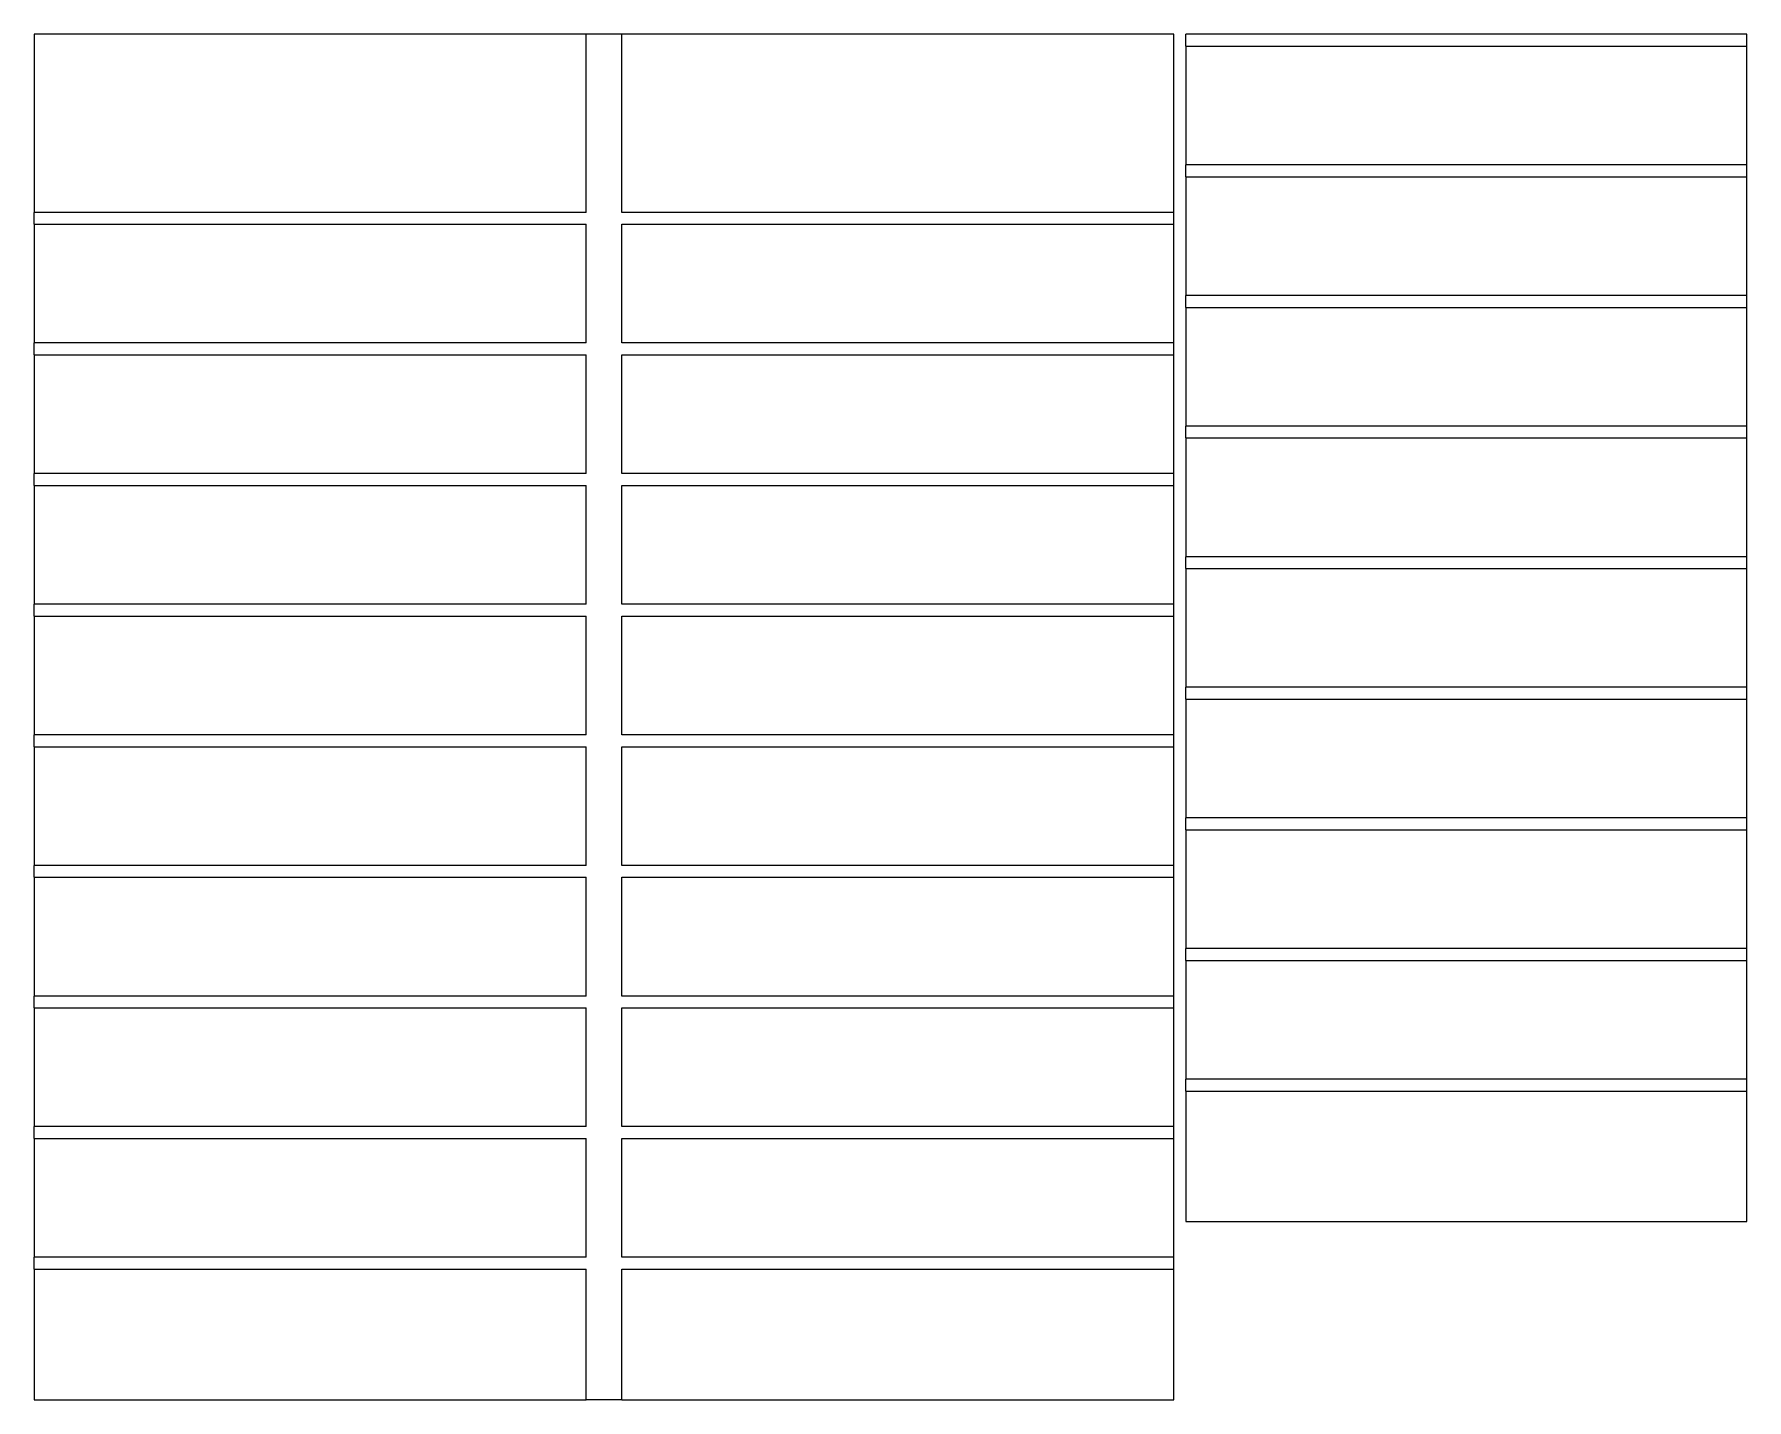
# Model space of a CAD drawing. Header units: millimetres. Extents: x 13 to 929, y 7 to 737.
import ezdxf

# ---------------------------------------------------------------- set-up
doc = ezdxf.new("R2010")
doc.units = ezdxf.units.MM

msp = doc.modelspace()

# ---------------------------------------------------------------- linework, layer by layer
at = {"color": 7, "linetype": 'Continuous', "lineweight": 25}
for p, q in [((12.87, 737.09), (12.87, 641.84)), ((308.14, 737.09), (12.87, 737.09)), ((308.14, 641.84), (308.14, 737.09)), ((327.19, 737.09), (308.14, 737.09)), ((327.19, 641.84), (327.19, 737.09)), ((622.47, 737.09), (327.19, 737.09)), ((622.47, 641.84), (622.47, 737.09)), ((928.86, 737.09), (628.82, 737.09)), ((628.82, 730.74), (628.82, 737.09)), ((928.86, 730.74), (928.86, 737.09)), ((628.82, 730.74), (928.86, 730.74)), ((628.82, 730.74), (628.82, 667.24)), ((928.86, 667.24), (928.86, 730.74)), ((928.86, 667.24), (628.82, 667.24)), ((628.82, 660.89), (628.82, 667.24)), ((628.82, 660.89), (928.86, 660.89)), ((628.82, 660.89), (628.82, 597.39)), ((928.86, 660.89), (928.86, 667.24)), ((928.86, 597.39), (928.86, 660.89)), ((308.14, 641.84), (12.87, 641.84)), ((12.87, 635.49), (12.87, 641.84)), ((622.47, 641.84), (327.19, 641.84)), ((622.47, 635.49), (622.47, 641.84)), ((12.87, 635.49), (12.87, 571.99)), ((12.87, 635.49), (308.14, 635.49)), ((308.14, 571.99), (308.14, 635.49)), ((327.19, 571.99), (327.19, 635.49)), ((327.19, 635.49), (622.47, 635.49)), ((622.47, 571.99), (622.47, 635.49)), ((928.86, 597.39), (628.82, 597.39)), ((628.82, 591.04), (628.82, 597.39)), ((928.86, 591.04), (928.86, 597.39)), ((628.82, 591.04), (928.86, 591.04)), ((628.82, 591.04), (628.82, 527.54)), ((928.86, 527.54), (928.86, 591.04)), ((308.14, 571.99), (12.87, 571.99)), ((12.87, 565.64), (12.87, 571.99)), ((622.47, 571.99), (327.19, 571.99)), ((622.47, 565.64), (622.47, 571.99)), ((12.87, 565.64), (12.87, 502.14)), ((12.87, 565.64), (308.14, 565.64)), ((308.14, 502.14), (308.14, 565.64)), ((327.19, 502.14), (327.19, 565.64)), ((327.19, 565.64), (622.47, 565.64)), ((622.47, 502.14), (622.47, 565.64)), ((928.86, 527.54), (628.82, 527.54)), ((628.82, 521.19), (628.82, 527.54)), ((928.86, 521.19), (928.86, 527.54)), ((628.82, 521.19), (928.86, 521.19)), ((628.82, 521.19), (628.82, 457.69)), ((928.86, 457.69), (928.86, 521.19)), ((308.14, 502.14), (12.87, 502.14)), ((12.87, 495.79), (12.87, 502.14)), ((12.87, 495.79), (12.87, 432.29)), ((12.87, 495.79), (308.14, 495.79)), ((308.14, 432.29), (308.14, 495.79)), ((622.47, 502.14), (327.19, 502.14)), ((327.19, 432.29), (327.19, 495.79)), ((327.19, 495.79), (622.47, 495.79)), ((622.47, 495.79), (622.47, 502.14)), ((622.47, 432.29), (622.47, 495.79)), ((928.86, 457.69), (628.82, 457.69)), ((628.82, 451.34), (628.82, 457.69)), ((628.82, 451.34), (928.86, 451.34)), ((628.82, 451.34), (628.82, 387.84)), ((928.86, 451.34), (928.86, 457.69)), ((928.86, 387.84), (928.86, 451.34)), ((308.14, 432.29), (12.87, 432.29)), ((12.87, 425.94), (12.87, 432.29)), ((622.47, 432.29), (327.19, 432.29)), ((622.47, 425.94), (622.47, 432.29)), ((12.87, 425.94), (12.87, 362.44)), ((12.87, 425.94), (308.14, 425.94)), ((308.14, 362.44), (308.14, 425.94)), ((327.19, 362.44), (327.19, 425.94)), ((327.19, 425.94), (622.47, 425.94)), ((622.47, 362.44), (622.47, 425.94)), ((928.86, 387.84), (628.82, 387.84)), ((628.82, 381.49), (628.82, 387.84)), ((928.86, 381.49), (928.86, 387.84)), ((628.82, 381.49), (628.82, 317.99)), ((628.82, 381.49), (928.86, 381.49)), ((928.86, 317.99), (928.86, 381.49)), ((308.14, 362.44), (12.87, 362.44)), ((12.87, 356.09), (12.87, 362.44)), ((622.47, 362.44), (327.19, 362.44)), ((622.47, 356.09), (622.47, 362.44)), ((12.87, 356.09), (12.87, 292.59)), ((12.87, 356.09), (308.14, 356.09)), ((308.14, 292.59), (308.14, 356.09)), ((327.19, 292.59), (327.19, 356.09)), ((327.19, 356.09), (622.47, 356.09)), ((622.47, 292.59), (622.47, 356.09)), ((928.86, 317.99), (628.82, 317.99)), ((628.82, 311.64), (628.82, 317.99)), ((628.82, 311.64), (928.86, 311.64)), ((628.82, 311.64), (628.82, 248.14)), ((928.86, 311.64), (928.86, 317.99)), ((928.86, 248.14), (928.86, 311.64)), ((308.14, 292.59), (12.87, 292.59)), ((12.87, 286.24), (12.87, 292.59)), ((12.87, 286.24), (12.87, 222.74)), ((12.87, 286.24), (308.14, 286.24)), ((308.14, 222.74), (308.14, 286.24)), ((622.47, 292.59), (327.19, 292.59)), ((327.19, 222.74), (327.19, 286.24)), ((327.19, 286.24), (622.47, 286.24)), ((622.47, 286.24), (622.47, 292.59)), ((622.47, 222.74), (622.47, 286.24)), ((928.86, 248.14), (628.82, 248.14)), ((628.82, 241.79), (628.82, 248.14)), ((928.86, 241.79), (928.86, 248.14)), ((628.82, 241.79), (628.82, 178.29)), ((628.82, 241.79), (928.86, 241.79)), ((928.86, 178.29), (928.86, 241.79)), ((308.14, 222.74), (12.87, 222.74)), ((12.87, 216.39), (12.87, 222.74)), ((622.47, 222.74), (327.19, 222.74)), ((622.47, 216.39), (622.47, 222.74)), ((12.87, 216.39), (12.87, 152.89)), ((12.87, 216.39), (308.14, 216.39)), ((308.14, 152.89), (308.14, 216.39)), ((327.19, 152.89), (327.19, 216.39)), ((327.19, 216.39), (622.47, 216.39)), ((622.47, 152.89), (622.47, 216.39)), ((928.86, 178.29), (628.82, 178.29)), ((628.82, 171.94), (628.82, 178.29)), ((928.86, 171.94), (928.86, 178.29)), ((628.82, 171.94), (628.82, 102.09)), ((628.82, 171.94), (928.86, 171.94)), ((928.86, 102.09), (928.86, 171.94)), ((308.14, 152.89), (12.87, 152.89)), ((12.87, 146.54), (12.87, 152.89)), ((622.47, 152.89), (327.19, 152.89)), ((622.47, 146.54), (622.47, 152.89)), ((12.87, 146.54), (12.87, 83.04)), ((12.87, 146.54), (308.14, 146.54)), ((308.14, 83.04), (308.14, 146.54)), ((327.19, 83.04), (327.19, 146.54)), ((327.19, 146.54), (622.47, 146.54)), ((622.47, 83.04), (622.47, 146.54)), ((628.82, 102.09), (928.86, 102.09)), ((308.14, 83.04), (12.87, 83.04)), ((12.87, 76.69), (12.87, 83.04)), ((622.47, 83.04), (327.19, 83.04)), ((622.47, 76.69), (622.47, 83.04)), ((12.87, 76.69), (12.87, 6.84)), ((12.87, 76.69), (308.14, 76.69)), ((308.14, 6.84), (308.14, 76.69)), ((327.19, 6.84), (327.19, 76.69)), ((327.19, 76.69), (622.47, 76.69)), ((622.47, 6.84), (622.47, 76.69)), ((12.87, 6.84), (308.14, 6.84)), ((327.19, 6.84), (308.14, 6.84)), ((327.19, 6.84), (622.47, 6.84))]:
    msp.add_line(p, q, dxfattribs=at)

doc.saveas('drawing.dxf')
